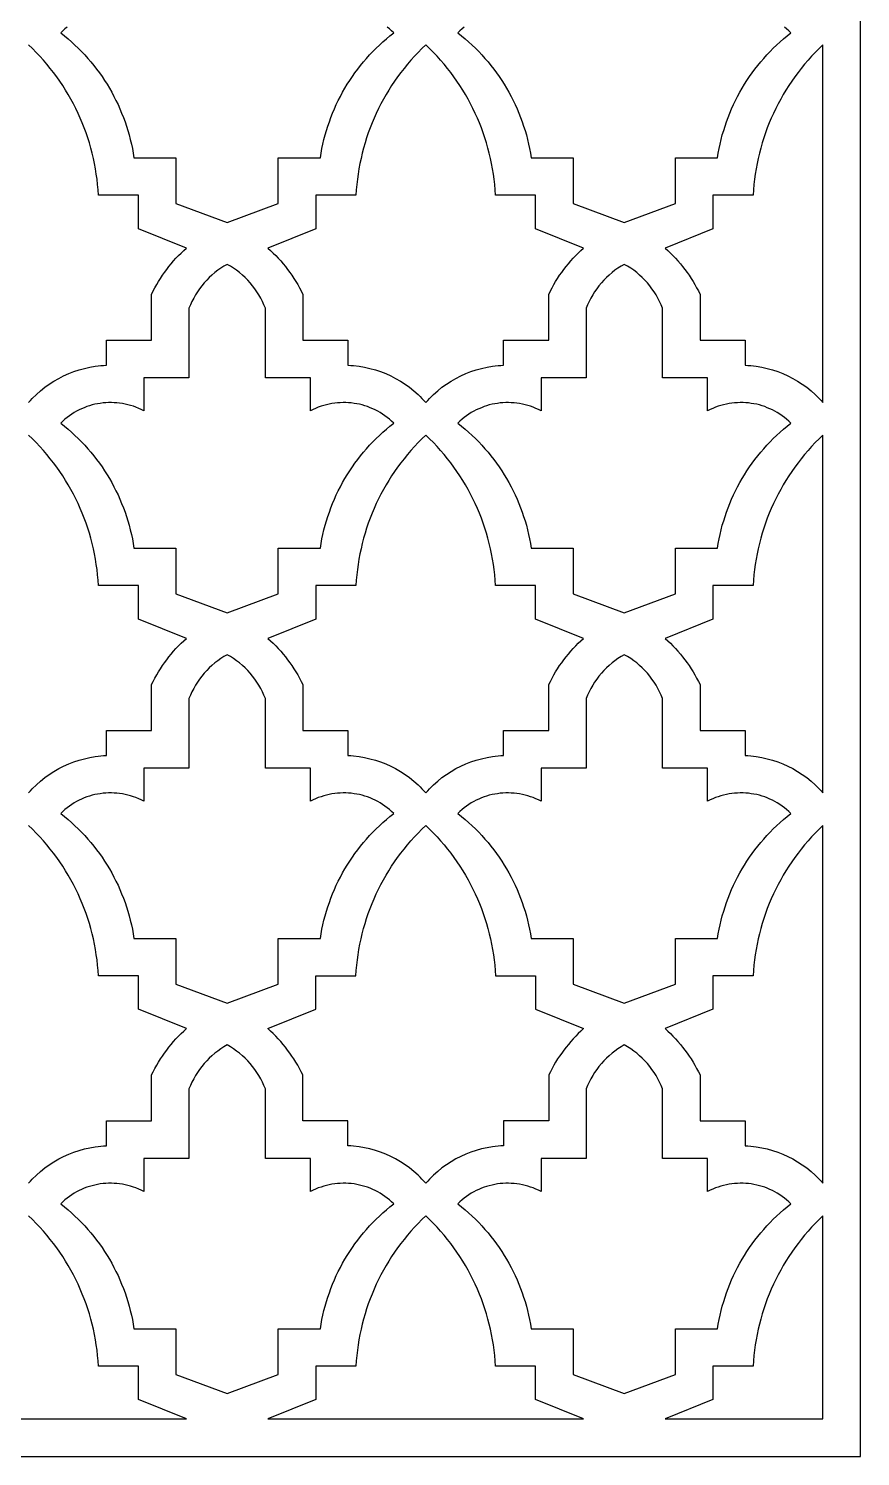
# Model space of a CAD drawing. Extents: x -87 to 87, y -146 to 146.
# Drawn here: x 0 to 86.5, y -145.8 to 2.7 of the extents above; entities that cross this region are included whole.
import ezdxf

# ---------------------------------------------------------------- set-up
doc = ezdxf.new("R2010")
doc.units = 0
doc.layers.get('0').update_dxf_attribs({"linetype": 'CONTINUOUS'})
doc.layers.add('COUCHE_1', color=18, linetype='CONTINUOUS')

msp = doc.modelspace()

# ---------------------------------------------------------------- linework, layer by layer
msp.add_lwpolyline([(-86.5, -145.85), (86.5, -145.85), (86.5, 145.85), (-86.5, 145.85)], close=True)
at = {"layer": 'COUCHE_1'}
for points in [[(4.01, 2.86), (3.78, 2.67), (3.55, 2.47), (3.34, 2.26), (3.72, 1.95), (4.1, 1.64), (4.46, 1.32), (4.82, 0.99), (5.17, 0.65), (5.51, 0.31), (5.84, -0.04), (6.16, -0.4), (6.48, -0.77), (6.78, -1.14), (7.07, -1.52), (7.36, -1.9), (7.64, -2.3), (7.9, -2.7), (8.16, -3.1), (8.41, -3.51), (8.65, -3.93), (8.87, -4.35), (9.09, -4.78), (9.3, -5.21), (9.5, -5.65), (9.68, -6.09), (9.86, -6.54), (10.03, -6.99), (10.18, -7.45), (10.33, -7.91), (10.46, -8.37), (10.58, -8.84), (10.7, -9.31), (10.8, -9.79), (10.89, -10.27), (10.96, -10.75), (15.33, -10.75), (15.33, -15.49), (20.65, -17.48), (25.97, -15.49), (25.97, -10.75), (30.34, -10.75), (30.42, -10.27), (30.51, -9.79), (30.61, -9.31), (30.72, -8.84), (30.84, -8.37), (30.98, -7.91), (31.12, -7.45), (31.28, -6.99), (31.44, -6.54), (31.62, -6.09), (31.81, -5.65), (32, -5.21), (32.21, -4.78), (32.43, -4.35), (32.66, -3.93), (32.89, -3.51), (33.14, -3.1), (33.4, -2.7), (33.67, -2.3), (33.94, -1.9), (34.23, -1.52), (34.52, -1.14), (34.83, -0.77), (35.14, -0.4), (35.46, -0.04), (35.79, 0.31), (36.13, 0.65), (36.48, 0.99), (36.84, 1.32), (37.21, 1.64), (37.58, 1.95), (37.97, 2.26), (37.75, 2.47), (37.52, 2.67), (37.29, 2.86)], [(45.31, 2.86), (45.08, 2.67), (44.85, 2.47), (44.64, 2.26), (45.03, 1.95), (45.4, 1.64), (45.76, 1.32), (46.12, 0.99), (46.47, 0.65), (46.81, 0.31), (47.14, -0.04), (47.46, -0.4), (47.78, -0.77), (48.08, -1.14), (48.38, -1.52), (48.66, -1.9), (48.94, -2.3), (49.21, -2.7), (49.46, -3.1), (49.71, -3.51), (49.95, -3.93), (50.18, -4.35), (50.39, -4.78), (50.6, -5.21), (50.8, -5.65), (50.99, -6.09), (51.16, -6.54), (51.33, -6.99), (51.48, -7.45), (51.63, -7.91), (51.76, -8.37), (51.89, -8.84), (52, -9.31), (52.1, -9.79), (52.19, -10.27), (52.27, -10.75), (56.63, -10.75), (56.63, -15.49), (61.95, -17.48), (67.28, -15.49), (67.28, -10.75), (71.64, -10.75), (71.72, -10.27), (71.81, -9.79), (71.91, -9.31), (72.02, -8.84), (72.14, -8.37), (72.28, -7.91), (72.42, -7.45), (72.58, -6.99), (72.74, -6.54), (72.92, -6.09), (73.11, -5.65), (73.31, -5.21), (73.51, -4.78), (73.73, -4.35), (73.96, -3.93), (74.2, -3.51), (74.44, -3.1), (74.7, -2.7), (74.97, -2.3), (75.24, -1.9), (75.53, -1.52), (75.82, -1.14), (76.13, -0.77), (76.44, -0.4), (76.76, -0.04), (77.1, 0.31), (77.44, 0.65), (77.78, 0.99), (78.14, 1.32), (78.51, 1.64), (78.88, 1.95), (79.27, 2.26), (79.05, 2.47), (78.83, 2.67), (78.59, 2.86)], [(0, -36.21), (0.19, -35.99), (0.39, -35.78), (0.81, -35.37), (1.24, -34.99), (1.69, -34.62), (2.15, -34.29), (2.64, -33.97), (3.13, -33.69), (3.64, -33.42), (4.17, -33.19), (4.7, -32.98), (5.25, -32.8), (5.8, -32.65), (6.37, -32.52), (6.94, -32.43), (7.22, -32.39), (7.51, -32.36), (7.8, -32.34), (8.1, -32.32), (8.1, -29.73), (12.79, -29.73), (12.79, -24.95), (12.96, -24.6), (13.13, -24.27), (13.32, -23.94), (13.51, -23.61), (13.71, -23.29), (13.92, -22.97), (14.13, -22.66), (14.36, -22.35), (14.59, -22.05), (14.83, -21.76), (15.08, -21.47), (15.33, -21.19), (15.59, -20.91), (15.86, -20.65), (16.13, -20.38), (16.41, -20.13), (11.43, -18.12), (11.43, -14.64), (7.26, -14.64), (7.23, -14.09), (7.18, -13.53), (7.12, -12.98), (7.04, -12.43), (6.95, -11.88), (6.85, -11.34), (6.74, -10.8), (6.61, -10.26), (6.47, -9.73), (6.32, -9.2), (6.15, -8.67), (5.98, -8.15), (5.79, -7.63), (5.58, -7.12), (5.37, -6.62), (5.15, -6.12), (4.91, -5.62), (4.66, -5.13), (4.4, -4.65), (4.13, -4.17), (3.84, -3.7), (3.55, -3.23), (3.24, -2.77), (2.93, -2.32), (2.6, -1.88), (2.26, -1.44), (1.91, -1.01), (1.55, -0.59), (1.18, -0.18), (0.79, 0.22), (0.4, 0.62), (0, 1.01)], [(0, -76.82), (0.19, -76.6), (0.39, -76.39), (0.81, -75.98), (1.24, -75.59), (1.69, -75.23), (2.15, -74.9), (2.64, -74.58), (3.13, -74.29), (3.64, -74.03), (4.17, -73.8), (4.7, -73.59), (5.25, -73.41), (5.8, -73.26), (6.37, -73.13), (6.94, -73.03), (7.22, -73), (7.51, -72.97), (7.8, -72.94), (8.1, -72.93), (8.1, -70.34), (12.79, -70.34), (12.79, -65.55), (12.96, -65.21), (13.13, -64.88), (13.32, -64.54), (13.51, -64.22), (13.71, -63.9), (13.92, -63.58), (14.13, -63.27), (14.36, -62.96), (14.59, -62.66), (14.83, -62.37), (15.08, -62.08), (15.33, -61.8), (15.59, -61.52), (15.86, -61.25), (16.13, -60.99), (16.41, -60.74), (11.43, -58.73), (11.43, -55.25), (7.26, -55.25), (7.23, -54.7), (7.18, -54.14), (7.12, -53.59), (7.04, -53.04), (6.95, -52.49), (6.85, -51.95), (6.74, -51.41), (6.61, -50.87), (6.47, -50.33), (6.32, -49.81), (6.15, -49.28), (5.98, -48.76), (5.79, -48.24), (5.58, -47.73), (5.37, -47.23), (5.15, -46.72), (4.91, -46.23), (4.66, -45.74), (4.4, -45.26), (4.13, -44.78), (3.84, -44.31), (3.55, -43.84), (3.24, -43.38), (2.93, -42.93), (2.6, -42.49), (2.26, -42.05), (1.91, -41.62), (1.55, -41.2), (1.18, -40.79), (0.79, -40.38), (0.4, -39.99), (0, -39.6)], [(0, -117.43), (0.19, -117.21), (0.39, -117), (0.81, -116.59), (1.24, -116.2), (1.69, -115.84), (2.15, -115.5), (2.64, -115.19), (3.13, -114.9), (3.64, -114.64), (4.17, -114.41), (4.7, -114.2), (5.25, -114.02), (5.8, -113.86), (6.37, -113.74), (6.94, -113.64), (7.22, -113.61), (7.51, -113.58), (7.8, -113.55), (8.1, -113.54), (8.1, -110.94), (12.79, -110.94), (12.79, -106.16), (12.96, -105.82), (13.13, -105.49), (13.32, -105.15), (13.51, -104.83), (13.71, -104.5), (13.92, -104.19), (14.13, -103.88), (14.36, -103.57), (14.59, -103.27), (14.83, -102.98), (15.08, -102.69), (15.33, -102.41), (15.59, -102.13), (15.86, -101.86), (16.13, -101.6), (16.41, -101.34), (11.43, -99.33), (11.43, -95.86), (7.26, -95.86), (7.23, -95.3), (7.18, -94.75), (7.12, -94.2), (7.04, -93.65), (6.95, -93.1), (6.85, -92.55), (6.74, -92.01), (6.61, -91.48), (6.47, -90.94), (6.32, -90.41), (6.15, -89.89), (5.98, -89.37), (5.79, -88.85), (5.58, -88.34), (5.37, -87.83), (5.15, -87.33), (4.91, -86.84), (4.66, -86.35), (4.4, -85.86), (4.13, -85.39), (3.84, -84.91), (3.55, -84.45), (3.24, -83.99), (2.93, -83.54), (2.6, -83.1), (2.26, -82.66), (1.91, -82.23), (1.55, -81.81), (1.18, -81.4), (0.79, -80.99), (0.4, -80.6), (0, -80.21)], [(-16.41, -141.95), (16.41, -141.95), (11.43, -139.94), (11.43, -136.47), (7.26, -136.47), (7.23, -135.91), (7.18, -135.36), (7.12, -134.8), (7.04, -134.25), (6.95, -133.71), (6.85, -133.16), (6.74, -132.62), (6.61, -132.09), (6.47, -131.55), (6.32, -131.02), (6.15, -130.5), (5.98, -129.98), (5.79, -129.46), (5.58, -128.95), (5.37, -128.44), (5.15, -127.94), (4.91, -127.45), (4.66, -126.96), (4.4, -126.47), (4.13, -125.99), (3.84, -125.52), (3.55, -125.06), (3.24, -124.6), (2.93, -124.15), (2.6, -123.71), (2.26, -123.27), (1.91, -122.84), (1.55, -122.42), (1.18, -122.01), (0.79, -121.6), (0.4, -121.21), (0, -120.82)]]:
    msp.add_lwpolyline(points, dxfattribs=at)
for points in [[(33.21, -32.32), (33.5, -32.34), (33.79, -32.36), (34.37, -32.43), (34.94, -32.52), (35.5, -32.65), (36.06, -32.8), (36.6, -32.98), (37.14, -33.19), (37.66, -33.42), (38.17, -33.69), (38.67, -33.97), (39.15, -34.29), (39.61, -34.62), (40.06, -34.99), (40.5, -35.37), (40.71, -35.57), (40.91, -35.78), (41.11, -35.99), (41.3, -36.21), (41.5, -35.99), (41.7, -35.78), (42.11, -35.37), (42.54, -34.99), (42.99, -34.62), (43.46, -34.29), (43.94, -33.97), (44.44, -33.69), (44.95, -33.42), (45.47, -33.19), (46, -32.98), (46.55, -32.8), (47.1, -32.65), (47.67, -32.52), (48.24, -32.43), (48.53, -32.39), (48.82, -32.36), (49.11, -32.34), (49.4, -32.32), (49.4, -29.73), (54.09, -29.73), (54.09, -24.95), (54.26, -24.6), (54.43, -24.27), (54.62, -23.94), (54.81, -23.61), (55.01, -23.29), (55.22, -22.97), (55.44, -22.66), (55.66, -22.35), (55.89, -22.05), (56.13, -21.76), (56.38, -21.47), (56.63, -21.19), (56.89, -20.91), (57.16, -20.65), (57.43, -20.38), (57.72, -20.13), (52.73, -18.12), (52.73, -14.64), (48.57, -14.64), (48.53, -14.09), (48.48, -13.53), (48.42, -12.98), (48.34, -12.43), (48.25, -11.88), (48.15, -11.34), (48.04, -10.8), (47.91, -10.26), (47.77, -9.73), (47.62, -9.2), (47.45, -8.67), (47.28, -8.15), (47.09, -7.63), (46.89, -7.12), (46.67, -6.62), (46.45, -6.12), (46.21, -5.62), (45.96, -5.13), (45.7, -4.65), (45.43, -4.17), (45.15, -3.7), (44.85, -3.23), (44.55, -2.77), (44.23, -2.32), (43.9, -1.88), (43.56, -1.44), (43.21, -1.01), (42.85, -0.59), (42.48, -0.18), (42.1, 0.22), (41.7, 0.62), (41.3, 1.01), (40.9, 0.62), (40.51, 0.22), (40.13, -0.18), (39.75, -0.59), (39.39, -1.01), (39.04, -1.44), (38.7, -1.88), (38.38, -2.32), (38.06, -2.77), (37.75, -3.23), (37.46, -3.7), (37.18, -4.17), (36.9, -4.65), (36.64, -5.13), (36.39, -5.62), (36.16, -6.12), (35.93, -6.62), (35.72, -7.12), (35.52, -7.63), (35.33, -8.15), (35.15, -8.67), (34.99, -9.2), (34.83, -9.73), (34.69, -10.26), (34.57, -10.8), (34.45, -11.34), (34.35, -11.88), (34.26, -12.43), (34.19, -12.98), (34.12, -13.53), (34.07, -14.09), (34.04, -14.64), (29.87, -14.64), (29.87, -18.12), (24.89, -20.13), (25.17, -20.38), (25.44, -20.65), (25.71, -20.91), (25.97, -21.19), (26.23, -21.47), (26.47, -21.76), (26.71, -22.05), (26.94, -22.35), (27.17, -22.66), (27.38, -22.97), (27.59, -23.29), (27.79, -23.61), (27.99, -23.94), (28.17, -24.27), (28.35, -24.6), (28.51, -24.95), (28.51, -29.73), (33.21, -29.73)], [(74.51, -32.32), (74.8, -32.34), (75.09, -32.36), (75.67, -32.43), (76.24, -32.52), (76.8, -32.65), (77.36, -32.8), (77.9, -32.98), (78.44, -33.19), (78.96, -33.42), (79.47, -33.69), (79.97, -33.97), (80.45, -34.29), (80.92, -34.62), (81.37, -34.99), (81.8, -35.37), (82.01, -35.57), (82.21, -35.78), (82.41, -35.99), (82.6, -36.21), (82.6, 1.01), (82.2, 0.62), (81.81, 0.22), (81.43, -0.18), (81.06, -0.59), (80.7, -1.01), (80.35, -1.44), (80.01, -1.88), (79.68, -2.32), (79.36, -2.77), (79.06, -3.23), (78.76, -3.7), (78.48, -4.17), (78.21, -4.65), (77.94, -5.13), (77.7, -5.62), (77.46, -6.12), (77.23, -6.62), (77.02, -7.12), (76.82, -7.63), (76.63, -8.15), (76.45, -8.67), (76.29, -9.2), (76.14, -9.73), (76, -10.26), (75.87, -10.8), (75.75, -11.34), (75.65, -11.88), (75.56, -12.43), (75.49, -12.98), (75.43, -13.53), (75.38, -14.09), (75.34, -14.64), (71.17, -14.64), (71.17, -18.12), (66.19, -20.13), (66.47, -20.38), (66.75, -20.65), (67.01, -20.91), (67.28, -21.19), (67.53, -21.47), (67.78, -21.76), (68.01, -22.05), (68.25, -22.35), (68.47, -22.66), (68.69, -22.97), (68.9, -23.29), (69.1, -23.61), (69.29, -23.94), (69.47, -24.27), (69.65, -24.6), (69.82, -24.95), (69.82, -29.73), (74.51, -29.73)], [(10.96, -51.36), (15.33, -51.36), (15.33, -56.1), (20.65, -58.09), (25.97, -56.1), (25.97, -51.36), (30.34, -51.36), (30.42, -50.88), (30.51, -50.4), (30.61, -49.92), (30.72, -49.45), (30.84, -48.98), (30.98, -48.52), (31.12, -48.06), (31.28, -47.6), (31.44, -47.15), (31.62, -46.7), (31.81, -46.26), (32, -45.82), (32.21, -45.39), (32.43, -44.96), (32.66, -44.54), (32.89, -44.12), (33.14, -43.71), (33.4, -43.3), (33.67, -42.91), (33.94, -42.51), (34.23, -42.13), (34.52, -41.75), (34.83, -41.37), (35.14, -41.01), (35.46, -40.65), (35.79, -40.3), (36.13, -39.96), (36.48, -39.62), (36.84, -39.29), (37.21, -38.97), (37.58, -38.66), (37.97, -38.35), (37.75, -38.14), (37.52, -37.94), (37.29, -37.75), (37.05, -37.58), (36.81, -37.41), (36.56, -37.25), (36.31, -37.11), (36.05, -36.97), (35.79, -36.85), (35.52, -36.74), (35.25, -36.63), (34.97, -36.54), (34.69, -36.46), (34.41, -36.39), (34.13, -36.33), (33.85, -36.29), (33.56, -36.25), (33.27, -36.23), (32.99, -36.21), (32.7, -36.21), (32.41, -36.22), (32.12, -36.24), (31.83, -36.27), (31.54, -36.31), (31.26, -36.37), (30.97, -36.44), (30.69, -36.51), (30.41, -36.6), (30.13, -36.7), (29.85, -36.82), (29.58, -36.94), (29.31, -37.08), (29.31, -33.62), (24.62, -33.62), (24.62, -26.4), (24.47, -26.04), (24.31, -25.69), (24.14, -25.34), (23.95, -25), (23.74, -24.68), (23.52, -24.36), (23.29, -24.05), (23.04, -23.76), (22.79, -23.47), (22.52, -23.2), (22.23, -22.94), (21.94, -22.69), (21.63, -22.45), (21.32, -22.23), (20.99, -22.02), (20.65, -21.83), (20.31, -22.02), (19.99, -22.23), (19.67, -22.45), (19.36, -22.69), (19.07, -22.94), (18.79, -23.2), (18.52, -23.47), (18.26, -23.76), (18.01, -24.05), (17.78, -24.36), (17.56, -24.68), (17.36, -25), (17.17, -25.34), (16.99, -25.69), (16.83, -26.04), (16.68, -26.4), (16.68, -33.62), (11.99, -33.62), (11.99, -37.08), (11.72, -36.94), (11.45, -36.82), (11.17, -36.7), (10.9, -36.6), (10.61, -36.51), (10.33, -36.44), (10.05, -36.37), (9.76, -36.31), (9.47, -36.27), (9.18, -36.24), (8.89, -36.22), (8.61, -36.21), (8.32, -36.21), (8.03, -36.23), (7.74, -36.25), (7.45, -36.29), (7.17, -36.33), (6.89, -36.39), (6.61, -36.46), (6.33, -36.54), (6.06, -36.63), (5.78, -36.74), (5.52, -36.85), (5.25, -36.97), (4.99, -37.11), (4.74, -37.25), (4.49, -37.41), (4.25, -37.58), (4.01, -37.75), (3.78, -37.94), (3.55, -38.14), (3.34, -38.35), (3.72, -38.66), (4.1, -38.97), (4.46, -39.29), (4.82, -39.62), (5.17, -39.96), (5.51, -40.3), (5.84, -40.65), (6.16, -41.01), (6.48, -41.37), (6.78, -41.75), (7.07, -42.13), (7.36, -42.51), (7.64, -42.91), (7.9, -43.3), (8.16, -43.71), (8.41, -44.12), (8.65, -44.54), (8.87, -44.96), (9.09, -45.39), (9.3, -45.82), (9.5, -46.26), (9.68, -46.7), (9.86, -47.15), (10.03, -47.6), (10.18, -48.06), (10.33, -48.52), (10.46, -48.98), (10.58, -49.45), (10.7, -49.92), (10.8, -50.4), (10.89, -50.88)], [(61.95, -58.09), (67.28, -56.1), (67.28, -51.36), (71.64, -51.36), (71.72, -50.88), (71.81, -50.4), (71.91, -49.92), (72.02, -49.45), (72.14, -48.98), (72.28, -48.52), (72.42, -48.06), (72.58, -47.6), (72.74, -47.15), (72.92, -46.7), (73.11, -46.26), (73.31, -45.82), (73.51, -45.39), (73.73, -44.96), (73.96, -44.54), (74.2, -44.12), (74.44, -43.71), (74.7, -43.3), (74.97, -42.91), (75.24, -42.51), (75.53, -42.13), (75.82, -41.75), (76.13, -41.37), (76.44, -41.01), (76.76, -40.65), (77.1, -40.3), (77.44, -39.96), (77.78, -39.62), (78.14, -39.29), (78.51, -38.97), (78.88, -38.66), (79.27, -38.35), (79.05, -38.14), (78.83, -37.94), (78.59, -37.75), (78.36, -37.58), (78.11, -37.41), (77.86, -37.25), (77.61, -37.11), (77.35, -36.97), (77.09, -36.85), (76.82, -36.74), (76.55, -36.63), (76.27, -36.54), (76, -36.46), (75.72, -36.39), (75.43, -36.33), (75.15, -36.29), (74.86, -36.25), (74.58, -36.23), (74.29, -36.21), (74, -36.21), (73.71, -36.22), (73.42, -36.24), (73.13, -36.27), (72.85, -36.31), (72.56, -36.37), (72.27, -36.44), (71.99, -36.51), (71.71, -36.6), (71.43, -36.7), (71.15, -36.82), (70.88, -36.94), (70.61, -37.08), (70.61, -33.62), (65.92, -33.62), (65.92, -26.4), (65.77, -26.04), (65.61, -25.69), (65.44, -25.34), (65.25, -25), (65.04, -24.68), (64.82, -24.36), (64.59, -24.05), (64.35, -23.76), (64.09, -23.47), (63.82, -23.2), (63.54, -22.94), (63.24, -22.69), (62.93, -22.45), (62.62, -22.23), (62.29, -22.02), (61.95, -21.83), (61.62, -22.02), (61.29, -22.23), (60.97, -22.45), (60.67, -22.69), (60.37, -22.94), (60.09, -23.2), (59.82, -23.47), (59.56, -23.76), (59.31, -24.05), (59.08, -24.36), (58.86, -24.68), (58.66, -25), (58.47, -25.34), (58.29, -25.69), (58.13, -26.04), (57.99, -26.4), (57.99, -33.62), (53.29, -33.62), (53.29, -37.08), (53.03, -36.94), (52.75, -36.82), (52.48, -36.7), (52.2, -36.6), (51.92, -36.51), (51.63, -36.44), (51.35, -36.37), (51.06, -36.31), (50.77, -36.27), (50.49, -36.24), (50.2, -36.22), (49.91, -36.21), (49.62, -36.21), (49.33, -36.23), (49.04, -36.25), (48.76, -36.29), (48.47, -36.33), (48.19, -36.39), (47.91, -36.46), (47.63, -36.54), (47.36, -36.63), (47.09, -36.74), (46.82, -36.85), (46.56, -36.97), (46.3, -37.11), (46.04, -37.25), (45.79, -37.41), (45.55, -37.58), (45.31, -37.75), (45.08, -37.94), (44.85, -38.14), (44.64, -38.35), (45.03, -38.66), (45.4, -38.97), (45.76, -39.29), (46.12, -39.62), (46.47, -39.96), (46.81, -40.3), (47.14, -40.65), (47.46, -41.01), (47.78, -41.37), (48.08, -41.75), (48.38, -42.13), (48.66, -42.51), (48.94, -42.91), (49.21, -43.3), (49.46, -43.71), (49.71, -44.12), (49.95, -44.54), (50.18, -44.96), (50.39, -45.39), (50.6, -45.82), (50.8, -46.26), (50.99, -46.7), (51.16, -47.15), (51.33, -47.6), (51.48, -48.06), (51.63, -48.52), (51.76, -48.98), (51.89, -49.45), (52, -49.92), (52.1, -50.4), (52.19, -50.88), (52.27, -51.36), (56.63, -51.36), (56.63, -56.1)], [(33.21, -72.93), (33.5, -72.94), (33.79, -72.97), (34.37, -73.03), (34.94, -73.13), (35.5, -73.26), (36.06, -73.41), (36.6, -73.59), (37.14, -73.8), (37.66, -74.03), (38.17, -74.29), (38.67, -74.58), (39.15, -74.9), (39.61, -75.23), (40.06, -75.59), (40.5, -75.98), (40.71, -76.18), (40.91, -76.39), (41.11, -76.6), (41.3, -76.82), (41.5, -76.6), (41.7, -76.39), (42.11, -75.98), (42.54, -75.59), (42.99, -75.23), (43.46, -74.9), (43.94, -74.58), (44.44, -74.29), (44.95, -74.03), (45.47, -73.8), (46, -73.59), (46.55, -73.41), (47.1, -73.26), (47.67, -73.13), (48.24, -73.03), (48.53, -73), (48.82, -72.97), (49.11, -72.94), (49.4, -72.93), (49.4, -70.34), (54.09, -70.34), (54.09, -65.55), (54.26, -65.21), (54.43, -64.88), (54.62, -64.54), (54.81, -64.22), (55.01, -63.9), (55.22, -63.58), (55.44, -63.27), (55.66, -62.96), (55.89, -62.66), (56.13, -62.37), (56.38, -62.08), (56.63, -61.8), (56.89, -61.52), (57.16, -61.25), (57.43, -60.99), (57.72, -60.74), (52.73, -58.73), (52.73, -55.25), (48.57, -55.25), (48.53, -54.7), (48.48, -54.14), (48.42, -53.59), (48.34, -53.04), (48.25, -52.49), (48.15, -51.95), (48.04, -51.41), (47.91, -50.87), (47.77, -50.33), (47.62, -49.81), (47.45, -49.28), (47.28, -48.76), (47.09, -48.24), (46.89, -47.73), (46.67, -47.23), (46.45, -46.72), (46.21, -46.23), (45.96, -45.74), (45.7, -45.26), (45.43, -44.78), (45.15, -44.31), (44.85, -43.84), (44.55, -43.38), (44.23, -42.93), (43.9, -42.49), (43.56, -42.05), (43.21, -41.62), (42.85, -41.2), (42.48, -40.79), (42.1, -40.38), (41.7, -39.99), (41.3, -39.6), (40.9, -39.99), (40.51, -40.38), (40.13, -40.79), (39.75, -41.2), (39.39, -41.62), (39.04, -42.05), (38.7, -42.49), (38.38, -42.93), (38.06, -43.38), (37.75, -43.84), (37.46, -44.31), (37.18, -44.78), (36.9, -45.26), (36.64, -45.74), (36.39, -46.23), (36.16, -46.72), (35.93, -47.23), (35.72, -47.73), (35.52, -48.24), (35.33, -48.76), (35.15, -49.28), (34.99, -49.81), (34.83, -50.33), (34.69, -50.87), (34.57, -51.41), (34.45, -51.95), (34.35, -52.49), (34.26, -53.04), (34.19, -53.59), (34.12, -54.14), (34.07, -54.7), (34.04, -55.25), (29.87, -55.25), (29.87, -58.73), (24.89, -60.74), (25.17, -60.99), (25.44, -61.25), (25.71, -61.52), (25.97, -61.8), (26.23, -62.08), (26.47, -62.37), (26.71, -62.66), (26.94, -62.96), (27.17, -63.27), (27.38, -63.58), (27.59, -63.9), (27.79, -64.22), (27.99, -64.54), (28.17, -64.88), (28.35, -65.21), (28.51, -65.55), (28.51, -70.34), (33.21, -70.34)], [(74.51, -72.93), (74.8, -72.94), (75.09, -72.97), (75.67, -73.03), (76.24, -73.13), (76.8, -73.26), (77.36, -73.41), (77.9, -73.59), (78.44, -73.8), (78.96, -74.03), (79.47, -74.29), (79.97, -74.58), (80.45, -74.9), (80.92, -75.23), (81.37, -75.59), (81.8, -75.98), (82.01, -76.18), (82.21, -76.39), (82.41, -76.6), (82.6, -76.82), (82.6, -39.6), (82.2, -39.99), (81.81, -40.38), (81.43, -40.79), (81.06, -41.2), (80.7, -41.62), (80.35, -42.05), (80.01, -42.49), (79.68, -42.93), (79.36, -43.38), (79.06, -43.84), (78.76, -44.31), (78.48, -44.78), (78.21, -45.26), (77.94, -45.74), (77.7, -46.23), (77.46, -46.72), (77.23, -47.23), (77.02, -47.73), (76.82, -48.24), (76.63, -48.76), (76.45, -49.28), (76.29, -49.81), (76.14, -50.33), (76, -50.87), (75.87, -51.41), (75.75, -51.95), (75.65, -52.49), (75.56, -53.04), (75.49, -53.59), (75.43, -54.14), (75.38, -54.7), (75.34, -55.25), (71.17, -55.25), (71.17, -58.73), (66.19, -60.74), (66.47, -60.99), (66.75, -61.25), (67.01, -61.52), (67.28, -61.8), (67.53, -62.08), (67.78, -62.37), (68.01, -62.66), (68.25, -62.96), (68.47, -63.27), (68.69, -63.58), (68.9, -63.9), (69.1, -64.22), (69.29, -64.54), (69.47, -64.88), (69.65, -65.21), (69.82, -65.55), (69.82, -70.34), (74.51, -70.34)], [(20.65, -98.7), (25.97, -96.7), (25.97, -91.97), (30.34, -91.97), (30.42, -91.48), (30.51, -91.01), (30.61, -90.53), (30.72, -90.06), (30.84, -89.59), (30.98, -89.13), (31.12, -88.66), (31.28, -88.21), (31.44, -87.76), (31.62, -87.31), (31.81, -86.87), (32, -86.43), (32.21, -86), (32.43, -85.57), (32.66, -85.15), (32.89, -84.73), (33.14, -84.32), (33.4, -83.91), (33.67, -83.51), (33.94, -83.12), (34.23, -82.74), (34.52, -82.36), (34.83, -81.98), (35.14, -81.62), (35.46, -81.26), (35.79, -80.91), (36.13, -80.56), (36.48, -80.23), (36.84, -79.9), (37.21, -79.58), (37.58, -79.27), (37.97, -78.96), (37.75, -78.75), (37.52, -78.55), (37.29, -78.36), (37.05, -78.18), (36.81, -78.02), (36.56, -77.86), (36.31, -77.72), (36.05, -77.58), (35.79, -77.46), (35.52, -77.34), (35.25, -77.24), (34.97, -77.15), (34.69, -77.07), (34.41, -77), (34.13, -76.94), (33.85, -76.9), (33.56, -76.86), (33.27, -76.83), (32.99, -76.82), (32.7, -76.82), (32.41, -76.83), (32.12, -76.85), (31.83, -76.88), (31.54, -76.92), (31.26, -76.98), (30.97, -77.04), (30.69, -77.12), (30.41, -77.21), (30.13, -77.31), (29.85, -77.43), (29.58, -77.55), (29.31, -77.69), (29.31, -74.23), (24.62, -74.23), (24.62, -67.01), (24.47, -66.65), (24.31, -66.29), (24.14, -65.95), (23.95, -65.61), (23.74, -65.29), (23.52, -64.97), (23.29, -64.66), (23.04, -64.37), (22.79, -64.08), (22.52, -63.81), (22.23, -63.55), (21.94, -63.3), (21.63, -63.06), (21.32, -62.84), (20.99, -62.63), (20.65, -62.44), (20.31, -62.63), (19.99, -62.84), (19.67, -63.06), (19.36, -63.3), (19.07, -63.55), (18.79, -63.81), (18.52, -64.08), (18.26, -64.37), (18.01, -64.66), (17.78, -64.97), (17.56, -65.29), (17.36, -65.61), (17.17, -65.95), (16.99, -66.29), (16.83, -66.65), (16.68, -67.01), (16.68, -74.23), (11.99, -74.23), (11.99, -77.69), (11.72, -77.55), (11.45, -77.43), (11.17, -77.31), (10.9, -77.21), (10.61, -77.12), (10.33, -77.04), (10.05, -76.98), (9.76, -76.92), (9.47, -76.88), (9.18, -76.85), (8.89, -76.83), (8.61, -76.82), (8.32, -76.82), (8.03, -76.83), (7.74, -76.86), (7.45, -76.9), (7.17, -76.94), (6.89, -77), (6.61, -77.07), (6.33, -77.15), (6.06, -77.24), (5.78, -77.34), (5.52, -77.46), (5.25, -77.58), (4.99, -77.72), (4.74, -77.86), (4.49, -78.02), (4.25, -78.18), (4.01, -78.36), (3.78, -78.55), (3.55, -78.75), (3.34, -78.96), (3.72, -79.27), (4.1, -79.58), (4.46, -79.9), (4.82, -80.23), (5.17, -80.56), (5.51, -80.91), (5.84, -81.26), (6.16, -81.62), (6.48, -81.98), (6.78, -82.36), (7.07, -82.74), (7.36, -83.12), (7.64, -83.51), (7.9, -83.91), (8.16, -84.32), (8.41, -84.73), (8.65, -85.15), (8.87, -85.57), (9.09, -86), (9.3, -86.43), (9.5, -86.87), (9.68, -87.31), (9.86, -87.76), (10.03, -88.21), (10.18, -88.66), (10.33, -89.13), (10.46, -89.59), (10.58, -90.06), (10.7, -90.53), (10.8, -91.01), (10.89, -91.48), (10.96, -91.97), (15.33, -91.97), (15.33, -96.7)], [(61.95, -98.7), (67.28, -96.7), (67.28, -91.97), (71.64, -91.97), (71.72, -91.48), (71.81, -91.01), (71.91, -90.53), (72.02, -90.06), (72.14, -89.59), (72.28, -89.13), (72.42, -88.66), (72.58, -88.21), (72.74, -87.76), (72.92, -87.31), (73.11, -86.87), (73.31, -86.43), (73.51, -86), (73.73, -85.57), (73.96, -85.15), (74.2, -84.73), (74.44, -84.32), (74.7, -83.91), (74.97, -83.51), (75.24, -83.12), (75.53, -82.74), (75.82, -82.36), (76.13, -81.98), (76.44, -81.62), (76.76, -81.26), (77.1, -80.91), (77.44, -80.56), (77.78, -80.23), (78.14, -79.9), (78.51, -79.58), (78.88, -79.27), (79.27, -78.96), (79.05, -78.75), (78.83, -78.55), (78.59, -78.36), (78.36, -78.18), (78.11, -78.02), (77.86, -77.86), (77.61, -77.72), (77.35, -77.58), (77.09, -77.46), (76.82, -77.34), (76.55, -77.24), (76.27, -77.15), (76, -77.07), (75.72, -77), (75.43, -76.94), (75.15, -76.9), (74.86, -76.86), (74.58, -76.83), (74.29, -76.82), (74, -76.82), (73.71, -76.83), (73.42, -76.85), (73.13, -76.88), (72.85, -76.92), (72.56, -76.98), (72.27, -77.04), (71.99, -77.12), (71.71, -77.21), (71.43, -77.31), (71.15, -77.43), (70.88, -77.55), (70.61, -77.69), (70.61, -74.23), (65.92, -74.23), (65.92, -67.01), (65.77, -66.65), (65.61, -66.29), (65.44, -65.95), (65.25, -65.61), (65.04, -65.29), (64.82, -64.97), (64.59, -64.66), (64.35, -64.37), (64.09, -64.08), (63.82, -63.81), (63.54, -63.55), (63.24, -63.3), (62.93, -63.06), (62.62, -62.84), (62.29, -62.63), (61.95, -62.44), (61.62, -62.63), (61.29, -62.84), (60.97, -63.06), (60.67, -63.3), (60.37, -63.55), (60.09, -63.81), (59.82, -64.08), (59.56, -64.37), (59.31, -64.66), (59.08, -64.97), (58.86, -65.29), (58.66, -65.61), (58.47, -65.95), (58.29, -66.29), (58.13, -66.65), (57.99, -67.01), (57.99, -74.23), (53.29, -74.23), (53.29, -77.69), (53.03, -77.55), (52.75, -77.43), (52.48, -77.31), (52.2, -77.21), (51.92, -77.12), (51.63, -77.04), (51.35, -76.98), (51.06, -76.92), (50.77, -76.88), (50.49, -76.85), (50.2, -76.83), (49.91, -76.82), (49.62, -76.82), (49.33, -76.83), (49.04, -76.86), (48.76, -76.9), (48.47, -76.94), (48.19, -77), (47.91, -77.07), (47.63, -77.15), (47.36, -77.24), (47.09, -77.34), (46.82, -77.46), (46.56, -77.58), (46.3, -77.72), (46.04, -77.86), (45.79, -78.02), (45.55, -78.18), (45.31, -78.36), (45.08, -78.55), (44.85, -78.75), (44.64, -78.96), (45.03, -79.27), (45.4, -79.58), (45.76, -79.9), (46.12, -80.23), (46.47, -80.56), (46.81, -80.91), (47.14, -81.26), (47.46, -81.62), (47.78, -81.98), (48.08, -82.36), (48.38, -82.74), (48.66, -83.12), (48.94, -83.51), (49.21, -83.91), (49.46, -84.32), (49.71, -84.73), (49.95, -85.15), (50.18, -85.57), (50.39, -86), (50.6, -86.43), (50.8, -86.87), (50.99, -87.31), (51.16, -87.76), (51.33, -88.21), (51.48, -88.66), (51.63, -89.13), (51.76, -89.59), (51.89, -90.06), (52, -90.53), (52.1, -91.01), (52.19, -91.48), (52.27, -91.97), (56.63, -91.97), (56.63, -96.7)], [(33.21, -113.54), (33.21, -110.94), (28.51, -110.94), (28.51, -106.16), (28.35, -105.82), (28.17, -105.49), (27.99, -105.15), (27.79, -104.83), (27.59, -104.5), (27.38, -104.19), (27.17, -103.88), (26.94, -103.57), (26.71, -103.27), (26.47, -102.98), (26.23, -102.69), (25.97, -102.41), (25.71, -102.13), (25.44, -101.86), (25.17, -101.6), (24.89, -101.34), (29.87, -99.33), (29.87, -95.86), (34.04, -95.86), (34.07, -95.3), (34.12, -94.75), (34.19, -94.2), (34.26, -93.65), (34.35, -93.1), (34.45, -92.55), (34.57, -92.01), (34.69, -91.48), (34.83, -90.94), (34.99, -90.41), (35.15, -89.89), (35.33, -89.37), (35.52, -88.85), (35.72, -88.34), (35.93, -87.83), (36.16, -87.33), (36.39, -86.84), (36.64, -86.35), (36.9, -85.86), (37.18, -85.39), (37.46, -84.91), (37.75, -84.45), (38.06, -83.99), (38.38, -83.54), (38.7, -83.1), (39.04, -82.66), (39.39, -82.23), (39.75, -81.81), (40.13, -81.4), (40.51, -80.99), (40.9, -80.6), (41.3, -80.21), (41.7, -80.6), (42.1, -80.99), (42.48, -81.4), (42.85, -81.81), (43.21, -82.23), (43.56, -82.66), (43.9, -83.1), (44.23, -83.54), (44.55, -83.99), (44.85, -84.45), (45.15, -84.91), (45.43, -85.39), (45.7, -85.86), (45.96, -86.35), (46.21, -86.84), (46.45, -87.33), (46.67, -87.83), (46.89, -88.34), (47.09, -88.85), (47.28, -89.37), (47.45, -89.89), (47.62, -90.41), (47.77, -90.94), (47.91, -91.48), (48.04, -92.01), (48.15, -92.55), (48.25, -93.1), (48.34, -93.65), (48.42, -94.2), (48.48, -94.75), (48.53, -95.3), (48.57, -95.86), (52.73, -95.86), (52.73, -99.33), (57.72, -101.34), (57.43, -101.6), (57.16, -101.86), (56.89, -102.13), (56.63, -102.41), (56.38, -102.69), (56.13, -102.98), (55.89, -103.27), (55.66, -103.57), (55.44, -103.88), (55.22, -104.19), (55.01, -104.5), (54.81, -104.83), (54.62, -105.15), (54.43, -105.49), (54.26, -105.82), (54.09, -106.16), (54.09, -110.94), (49.4, -110.94), (49.4, -113.54), (49.11, -113.55), (48.82, -113.58), (48.53, -113.61), (48.24, -113.64), (47.67, -113.74), (47.1, -113.86), (46.55, -114.02), (46, -114.2), (45.47, -114.41), (44.95, -114.64), (44.44, -114.9), (43.94, -115.19), (43.46, -115.5), (42.99, -115.84), (42.54, -116.2), (42.11, -116.59), (41.7, -117), (41.5, -117.21), (41.3, -117.43), (41.11, -117.21), (40.91, -117), (40.71, -116.79), (40.5, -116.59), (40.06, -116.2), (39.61, -115.84), (39.15, -115.5), (38.67, -115.19), (38.17, -114.9), (37.66, -114.64), (37.14, -114.41), (36.6, -114.2), (36.06, -114.02), (35.5, -113.86), (34.94, -113.74), (34.37, -113.64), (33.79, -113.58), (33.5, -113.55)], [(82.6, -117.43), (82.6, -80.21), (82.2, -80.6), (81.81, -80.99), (81.43, -81.4), (81.06, -81.81), (80.7, -82.23), (80.35, -82.66), (80.01, -83.1), (79.68, -83.54), (79.36, -83.99), (79.06, -84.45), (78.76, -84.91), (78.48, -85.39), (78.21, -85.86), (77.94, -86.35), (77.7, -86.84), (77.46, -87.33), (77.23, -87.83), (77.02, -88.34), (76.82, -88.85), (76.63, -89.37), (76.45, -89.89), (76.29, -90.41), (76.14, -90.94), (76, -91.48), (75.87, -92.01), (75.75, -92.55), (75.65, -93.1), (75.56, -93.65), (75.49, -94.2), (75.43, -94.75), (75.38, -95.3), (75.34, -95.86), (71.17, -95.86), (71.17, -99.33), (66.19, -101.34), (66.47, -101.6), (66.75, -101.86), (67.01, -102.13), (67.28, -102.41), (67.53, -102.69), (67.78, -102.98), (68.01, -103.27), (68.25, -103.57), (68.47, -103.88), (68.69, -104.19), (68.9, -104.5), (69.1, -104.83), (69.29, -105.15), (69.47, -105.49), (69.65, -105.82), (69.82, -106.16), (69.82, -110.94), (74.51, -110.94), (74.51, -113.54), (74.8, -113.55), (75.09, -113.58), (75.67, -113.64), (76.24, -113.74), (76.8, -113.86), (77.36, -114.02), (77.9, -114.2), (78.44, -114.41), (78.96, -114.64), (79.47, -114.9), (79.97, -115.19), (80.45, -115.5), (80.92, -115.84), (81.37, -116.2), (81.8, -116.59), (82.01, -116.79), (82.21, -117), (82.41, -117.21)], [(20.65, -139.3), (25.97, -137.31), (25.97, -132.57), (30.34, -132.57), (30.42, -132.09), (30.51, -131.61), (30.61, -131.14), (30.72, -130.67), (30.84, -130.2), (30.98, -129.73), (31.12, -129.27), (31.28, -128.82), (31.44, -128.37), (31.62, -127.92), (31.81, -127.48), (32, -127.04), (32.21, -126.6), (32.43, -126.18), (32.66, -125.75), (32.89, -125.34), (33.14, -124.93), (33.4, -124.52), (33.67, -124.12), (33.94, -123.73), (34.23, -123.34), (34.52, -122.96), (34.83, -122.59), (35.14, -122.23), (35.46, -121.87), (35.79, -121.52), (36.13, -121.17), (36.48, -120.84), (36.84, -120.51), (37.21, -120.19), (37.58, -119.88), (37.97, -119.57), (37.75, -119.36), (37.52, -119.16), (37.29, -118.97), (37.05, -118.79), (36.81, -118.63), (36.56, -118.47), (36.31, -118.33), (36.05, -118.19), (35.79, -118.07), (35.52, -117.95), (35.25, -117.85), (34.97, -117.76), (34.69, -117.68), (34.41, -117.61), (34.13, -117.55), (33.85, -117.5), (33.56, -117.47), (33.27, -117.44), (32.99, -117.43), (32.7, -117.43), (32.41, -117.44), (32.12, -117.46), (31.83, -117.49), (31.54, -117.53), (31.26, -117.59), (30.97, -117.65), (30.69, -117.73), (30.41, -117.82), (30.13, -117.92), (29.85, -118.04), (29.58, -118.16), (29.31, -118.3), (29.31, -114.84), (24.62, -114.84), (24.62, -107.62), (24.47, -107.26), (24.31, -106.9), (24.14, -106.56), (23.95, -106.22), (23.74, -105.89), (23.52, -105.58), (23.29, -105.27), (23.04, -104.98), (22.79, -104.69), (22.52, -104.42), (22.23, -104.16), (21.94, -103.91), (21.63, -103.67), (21.32, -103.45), (20.99, -103.24), (20.65, -103.04), (20.31, -103.24), (19.99, -103.45), (19.67, -103.67), (19.36, -103.91), (19.07, -104.16), (18.79, -104.42), (18.52, -104.69), (18.26, -104.98), (18.01, -105.27), (17.78, -105.58), (17.56, -105.89), (17.36, -106.22), (17.17, -106.56), (16.99, -106.9), (16.83, -107.26), (16.68, -107.62), (16.68, -114.84), (11.99, -114.84), (11.99, -118.3), (11.72, -118.16), (11.45, -118.04), (11.17, -117.92), (10.9, -117.82), (10.61, -117.73), (10.33, -117.65), (10.05, -117.59), (9.76, -117.53), (9.47, -117.49), (9.18, -117.46), (8.89, -117.44), (8.61, -117.43), (8.32, -117.43), (8.03, -117.44), (7.74, -117.47), (7.45, -117.5), (7.17, -117.55), (6.89, -117.61), (6.61, -117.68), (6.33, -117.76), (6.06, -117.85), (5.78, -117.95), (5.52, -118.07), (5.25, -118.19), (4.99, -118.33), (4.74, -118.47), (4.49, -118.63), (4.25, -118.79), (4.01, -118.97), (3.78, -119.16), (3.55, -119.36), (3.34, -119.57), (3.72, -119.88), (4.1, -120.19), (4.46, -120.51), (4.82, -120.84), (5.17, -121.17), (5.51, -121.52), (5.84, -121.87), (6.16, -122.23), (6.48, -122.59), (6.78, -122.96), (7.07, -123.34), (7.36, -123.73), (7.64, -124.12), (7.9, -124.52), (8.16, -124.93), (8.41, -125.34), (8.65, -125.75), (8.87, -126.18), (9.09, -126.6), (9.3, -127.04), (9.5, -127.48), (9.68, -127.92), (9.86, -128.37), (10.03, -128.82), (10.18, -129.27), (10.33, -129.73), (10.46, -130.2), (10.58, -130.67), (10.7, -131.14), (10.8, -131.61), (10.89, -132.09), (10.96, -132.57), (15.33, -132.57), (15.33, -137.31)], [(61.95, -139.3), (67.28, -137.31), (67.28, -132.57), (71.64, -132.57), (71.72, -132.09), (71.81, -131.61), (71.91, -131.14), (72.02, -130.67), (72.14, -130.2), (72.28, -129.73), (72.42, -129.27), (72.58, -128.82), (72.74, -128.37), (72.92, -127.92), (73.11, -127.48), (73.31, -127.04), (73.51, -126.6), (73.73, -126.18), (73.96, -125.75), (74.2, -125.34), (74.44, -124.93), (74.7, -124.52), (74.97, -124.12), (75.24, -123.73), (75.53, -123.34), (75.82, -122.96), (76.13, -122.59), (76.44, -122.23), (76.76, -121.87), (77.1, -121.52), (77.44, -121.17), (77.78, -120.84), (78.14, -120.51), (78.51, -120.19), (78.88, -119.88), (79.27, -119.57), (79.05, -119.36), (78.83, -119.16), (78.59, -118.97), (78.36, -118.79), (78.11, -118.63), (77.86, -118.47), (77.61, -118.33), (77.35, -118.19), (77.09, -118.07), (76.82, -117.95), (76.55, -117.85), (76.27, -117.76), (76, -117.68), (75.72, -117.61), (75.43, -117.55), (75.15, -117.5), (74.86, -117.47), (74.58, -117.44), (74.29, -117.43), (74, -117.43), (73.71, -117.44), (73.42, -117.46), (73.13, -117.49), (72.85, -117.53), (72.56, -117.59), (72.27, -117.65), (71.99, -117.73), (71.71, -117.82), (71.43, -117.92), (71.15, -118.04), (70.88, -118.16), (70.61, -118.3), (70.61, -114.84), (65.92, -114.84), (65.92, -107.62), (65.77, -107.26), (65.61, -106.9), (65.44, -106.56), (65.25, -106.22), (65.04, -105.89), (64.82, -105.58), (64.59, -105.27), (64.35, -104.98), (64.09, -104.69), (63.82, -104.42), (63.54, -104.16), (63.24, -103.91), (62.93, -103.67), (62.62, -103.45), (62.29, -103.24), (61.95, -103.04), (61.62, -103.24), (61.29, -103.45), (60.97, -103.67), (60.67, -103.91), (60.37, -104.16), (60.09, -104.42), (59.82, -104.69), (59.56, -104.98), (59.31, -105.27), (59.08, -105.58), (58.86, -105.89), (58.66, -106.22), (58.47, -106.56), (58.29, -106.9), (58.13, -107.26), (57.99, -107.62), (57.99, -114.84), (53.29, -114.84), (53.29, -118.3), (53.03, -118.16), (52.75, -118.04), (52.48, -117.92), (52.2, -117.82), (51.92, -117.73), (51.63, -117.65), (51.35, -117.59), (51.06, -117.53), (50.77, -117.49), (50.49, -117.46), (50.2, -117.44), (49.91, -117.43), (49.62, -117.43), (49.33, -117.44), (49.04, -117.47), (48.76, -117.5), (48.47, -117.55), (48.19, -117.61), (47.91, -117.68), (47.63, -117.76), (47.36, -117.85), (47.09, -117.95), (46.82, -118.07), (46.56, -118.19), (46.3, -118.33), (46.04, -118.47), (45.79, -118.63), (45.55, -118.79), (45.31, -118.97), (45.08, -119.16), (44.85, -119.36), (44.64, -119.57), (45.03, -119.88), (45.4, -120.19), (45.76, -120.51), (46.12, -120.84), (46.47, -121.17), (46.81, -121.52), (47.14, -121.87), (47.46, -122.23), (47.78, -122.59), (48.08, -122.96), (48.38, -123.34), (48.66, -123.73), (48.94, -124.12), (49.21, -124.52), (49.46, -124.93), (49.71, -125.34), (49.95, -125.75), (50.18, -126.18), (50.39, -126.6), (50.6, -127.04), (50.8, -127.48), (50.99, -127.92), (51.16, -128.37), (51.33, -128.82), (51.48, -129.27), (51.63, -129.73), (51.76, -130.2), (51.89, -130.67), (52, -131.14), (52.1, -131.61), (52.19, -132.09), (52.27, -132.57), (56.63, -132.57), (56.63, -137.31)], [(24.89, -141.95), (57.72, -141.95), (52.73, -139.94), (52.73, -136.47), (48.57, -136.47), (48.53, -135.91), (48.48, -135.36), (48.42, -134.8), (48.34, -134.25), (48.25, -133.71), (48.15, -133.16), (48.04, -132.62), (47.91, -132.09), (47.77, -131.55), (47.62, -131.02), (47.45, -130.5), (47.28, -129.98), (47.09, -129.46), (46.89, -128.95), (46.67, -128.44), (46.45, -127.94), (46.21, -127.45), (45.96, -126.96), (45.7, -126.47), (45.43, -125.99), (45.15, -125.52), (44.85, -125.06), (44.55, -124.6), (44.23, -124.15), (43.9, -123.71), (43.56, -123.27), (43.21, -122.84), (42.85, -122.42), (42.48, -122.01), (42.1, -121.6), (41.7, -121.21), (41.3, -120.82), (40.9, -121.21), (40.51, -121.6), (40.13, -122.01), (39.75, -122.42), (39.39, -122.84), (39.04, -123.27), (38.7, -123.71), (38.38, -124.15), (38.06, -124.6), (37.75, -125.06), (37.46, -125.52), (37.18, -125.99), (36.9, -126.47), (36.64, -126.96), (36.39, -127.45), (36.16, -127.94), (35.93, -128.44), (35.72, -128.95), (35.52, -129.46), (35.33, -129.98), (35.15, -130.5), (34.99, -131.02), (34.83, -131.55), (34.69, -132.09), (34.57, -132.62), (34.45, -133.16), (34.35, -133.71), (34.26, -134.25), (34.19, -134.8), (34.12, -135.36), (34.07, -135.91), (34.04, -136.47), (29.87, -136.47), (29.87, -139.94)], [(66.19, -141.95), (82.6, -141.95), (82.6, -120.82), (82.2, -121.21), (81.81, -121.6), (81.43, -122.01), (81.06, -122.42), (80.7, -122.84), (80.35, -123.27), (80.01, -123.71), (79.68, -124.15), (79.36, -124.6), (79.06, -125.06), (78.76, -125.52), (78.48, -125.99), (78.21, -126.47), (77.94, -126.96), (77.7, -127.45), (77.46, -127.94), (77.23, -128.44), (77.02, -128.95), (76.82, -129.46), (76.63, -129.98), (76.45, -130.5), (76.29, -131.02), (76.14, -131.55), (76, -132.09), (75.87, -132.62), (75.75, -133.16), (75.65, -133.71), (75.56, -134.25), (75.49, -134.8), (75.43, -135.36), (75.38, -135.91), (75.34, -136.47), (71.17, -136.47), (71.17, -139.94)]]:
    msp.add_lwpolyline(points, close=True, dxfattribs=at)

doc.saveas('drawing.dxf')
